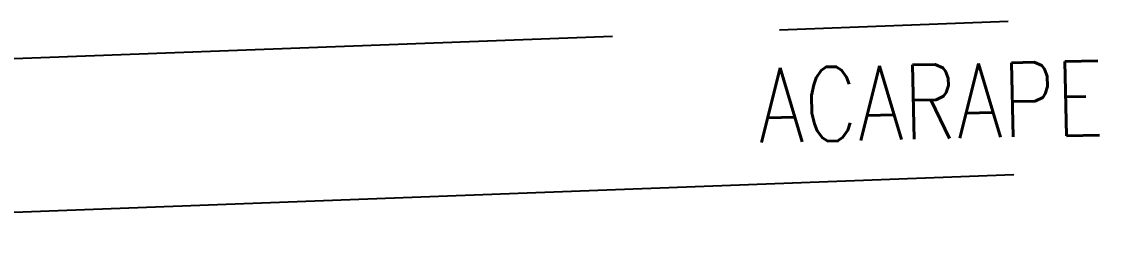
# Model space of a CAD drawing. Header units: millimetres. Extents: x 276147 to 291056, y 9594849 to 9609891.
# Drawn here: x 290174.58 to 290216.83, y 9606131.62 to 9606140.84 of the extents above; entities that cross this region are included whole.
import ezdxf
from ezdxf.enums import TextEntityAlignment as Align

# ---------------------------------------------------------------- set-up
doc = ezdxf.new("R2010")
doc.units = ezdxf.units.MM
doc.header["$LTSCALE"] = 10
doc.layers.add('TEXTO02', color=3, linetype='Continuous')
doc.styles.add('ROMANS', font='romans.shx', dxfattribs={"width": 0.8, "height": 4})

msp = doc.modelspace()

# ---------------------------------------------------------------- linework, layer by layer
at = {"layer": 'TEXTO02'}
for p, q in [((290213.258, 9606140.841, 178), (290204.29, 9606140.505, 178)), ((290197.747, 9606140.26, 178), (290169.54, 9606139.204, 178)), ((290213.482, 9606134.845, 178), (290127.293, 9606131.617, 178)), ((290213.482, 9606134.845, 178), (290127.293, 9606131.617, 178))]:
    msp.add_line(p, q, dxfattribs=at)

# ---------------------------------------------------------------- texts
at = {"style": 'ROMANS', "width": 0.8}
msp.add_text('ACARAPE', height=2.9046, rotation=1.288, dxfattribs=at).set_placement((290203.427, 9606139.009, 178), align=Align.TOP_LEFT)
msp.add_text('ACARAPE', height=2.9046, rotation=1.288, dxfattribs=at).set_placement((290203.427, 9606139.009, 178), align=Align.TOP_LEFT)

doc.saveas('drawing.dxf')
